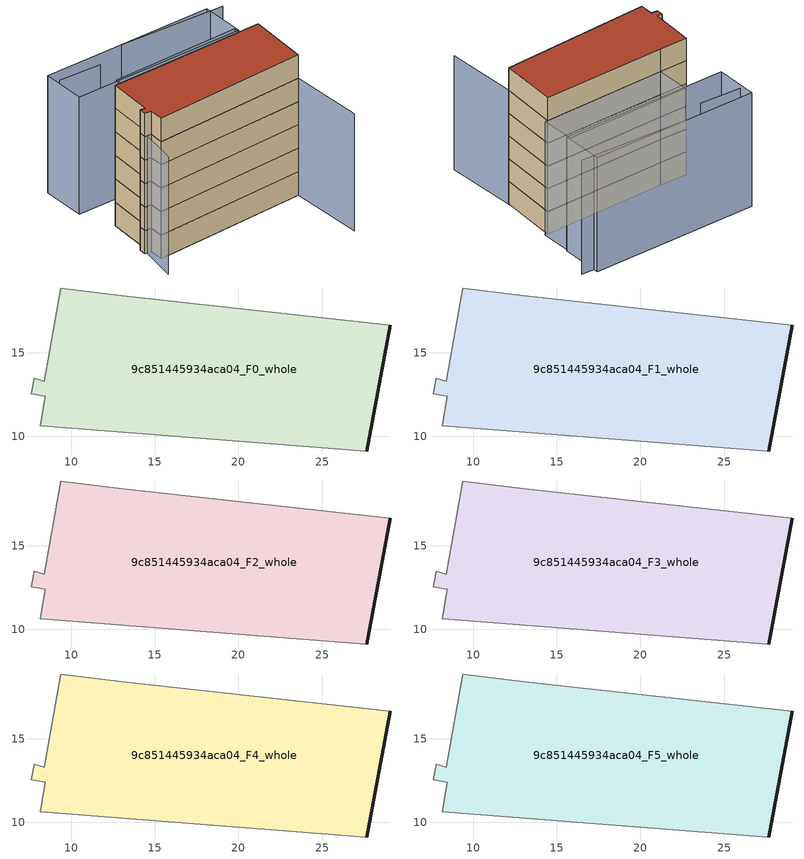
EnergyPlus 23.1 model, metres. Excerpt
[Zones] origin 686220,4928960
9c851445934aca04_F0_whole
 floor ground (EU_floor_Construction): 27.68,9.12 29.09,16.63 13.04,18.39 9.38,18.87 8.37,13.29 7.78,13.47 7.59,12.53 8.43,12.38 8.14,10.63 z0
 wall outside (EU_wall_Construction): 29.09,16.63 27.68,9.12 z0:3
 wall adiabatic (EU_wall_Construction): 27.68,9.12 8.14,10.63 8.43,12.38 7.59,12.53 7.78,13.47 8.37,13.29 9.38,18.87 13.04,18.39 29.09,16.63 z0:3
9c851445934aca04_F1_whole
 floor to 9c851445934aca04_F0_whole (EU_floor_Construction): 27.68,9.12 29.09,16.63 13.04,18.39 9.38,18.87 8.37,13.29 7.78,13.47 7.59,12.53 8.43,12.38 8.14,10.63 z3
 wall outside (EU_wall_Construction): 29.09,16.63 27.68,9.12 z3:6
 wall adiabatic (EU_wall_Construction): 27.68,9.12 8.14,10.63 8.43,12.38 7.59,12.53 7.78,13.47 8.37,13.29 9.38,18.87 13.04,18.39 29.09,16.63 z3:6
9c851445934aca04_F2_whole
 floor to 9c851445934aca04_F1_whole (EU_floor_Construction): 27.68,9.12 29.09,16.63 13.04,18.39 9.38,18.87 8.37,13.29 7.78,13.47 7.59,12.53 8.43,12.38 8.14,10.63 z6
 wall outside (EU_wall_Construction): 29.09,16.63 27.68,9.12 z6:9
 wall adiabatic (EU_wall_Construction): 27.68,9.12 8.14,10.63 8.43,12.38 7.59,12.53 7.78,13.47 8.37,13.29 9.38,18.87 13.04,18.39 29.09,16.63 z6:9
9c851445934aca04_F3_whole
 floor to 9c851445934aca04_F2_whole (EU_floor_Construction): 27.68,9.12 29.09,16.63 13.04,18.39 9.38,18.87 8.37,13.29 7.78,13.47 7.59,12.53 8.43,12.38 8.14,10.63 z9
 wall outside (EU_wall_Construction): 29.09,16.63 27.68,9.12 z9:12
 wall adiabatic (EU_wall_Construction): 27.68,9.12 8.14,10.63 8.43,12.38 7.59,12.53 7.78,13.47 8.37,13.29 9.38,18.87 13.04,18.39 29.09,16.63 z9:12
9c851445934aca04_F4_whole
 floor to 9c851445934aca04_F3_whole (EU_floor_Construction): 27.68,9.12 29.09,16.63 13.04,18.39 9.38,18.87 8.37,13.29 7.78,13.47 7.59,12.53 8.43,12.38 8.14,10.63 z12
 wall outside (EU_wall_Construction): 29.09,16.63 27.68,9.12 z12:15
 wall adiabatic (EU_wall_Construction): 27.68,9.12 8.14,10.63 8.43,12.38 7.59,12.53 7.78,13.47 8.37,13.29 9.38,18.87 13.04,18.39 29.09,16.63 z12:15
9c851445934aca04_F5_whole
 floor to 9c851445934aca04_F4_whole (EU_floor_Construction): 27.68,9.12 29.09,16.63 13.04,18.39 9.38,18.87 8.37,13.29 7.78,13.47 7.59,12.53 8.43,12.38 8.14,10.63 z15
 wall outside (EU_wall_Construction): 29.09,16.63 27.68,9.12 z15:18
 wall adiabatic (EU_wall_Construction): 27.68,9.12 8.14,10.63 8.43,12.38 7.59,12.53 7.78,13.47 8.37,13.29 9.38,18.87 13.04,18.39 29.09,16.63 z15:18
 roof outside (EU_roof_Construction): 29.09,16.63 27.68,9.12 8.14,10.63 8.43,12.38 7.59,12.53 7.78,13.47 8.37,13.29 9.38,18.87 13.04,18.39 z18
shading: 32.26,25.17 18.99,27.39 / 14.53,26.2 9.19,27.09 / 27.82,10.75 26.86,-0.22 / 8.28,13.75 6.5,7.88 / 29.43,16.6 13.04,18.39 / 13.04,18.39 13.52,22.82 / 13.52,22.82 29.91,21.03 / 29.91,21.03 29.43,16.6 / 8.96,28.69 30.7,26.01 / 30.7,26.01 30.03,20.53 / 30.03,20.53 8.28,23.2 / 8.28,23.2 8.96,28.69 z0:15
[Building]
EU S2 Campaign: North Axis=0; Terrain=City; Solar Distribution=FullExterior
[Site:Location]
Bologna: Latitude=44.5; Longitude=11.25; Time Zone=1; Elevation=37
[SizingPeriod:WeatherFileDays]
AnnualSizingPeriod: Begin Month=1; Begin Day of Month=1; End Month=12; End Day of Month=31; Day of Week for Start Day=Monday; Use Weather File Daylight Saving Period=No; Use Weather File Rain and Snow Indicators=No
[MATERIAL]
EU_InternalMass_Material: Roughness=MediumRough; Thickness=0.1; Conductivity=1; Density=1800; Specific Heat=900; Thermal Absorptance=0.9; Solar Absorptance=0.7; Visible Absorptance=0.7
[MATERIAL:NOMASS] Roughness=MediumRough; Thermal Absorptance=0.9; Solar Absorptance=0.7; Visible Absorptance=0.7
Name | Thermal Resistance
EU_wall_NoMass | 0.905828
EU_roof_NoMass | 0.37593
EU_floor_NoMass | 0.67114
[CONSTRUCTION]
EU_wall_Construction: EU_wall_NoMass
EU_roof_Construction: EU_roof_NoMass
EU_floor_Construction: EU_floor_NoMass
EU_InternalMass_Construction: EU_InternalMass_Material
[ZONE] Type=1; Multiplier=1; Ceiling Height=autocalculate; Floor Area=autocalculate; Part of Total Floor Area=Yes
Name | Volume
9c851445934aca04_F0_whole | 473.09
9c851445934aca04_F1_whole; 9c851445934aca04_F2_whole; 9c851445934aca04_F3_whole; 9c851445934aca04_F4_whole; 9c851445934aca04_F5_whole | 473.092
[INTERNALMASS] Construction=EU_InternalMass_Construction; Surface Area=143.609
Name | Zone or ZoneList
9c851445934aca04_F0_whole_EU_InternalMass | 9c851445934aca04_F0_whole
9c851445934aca04_F1_whole_EU_InternalMass | 9c851445934aca04_F1_whole
9c851445934aca04_F2_whole_EU_InternalMass | 9c851445934aca04_F2_whole
9c851445934aca04_F3_whole_EU_InternalMass | 9c851445934aca04_F3_whole
9c851445934aca04_F4_whole_EU_InternalMass | 9c851445934aca04_F4_whole
9c851445934aca04_F5_whole_EU_InternalMass | 9c851445934aca04_F5_whole
[OTHEREQUIPMENT] Fuel Type=Electricity; Design Level Calculation Method=Watts/Area; Power per Zone Floor Area=1; Fraction Latent=0; Fraction Radiant=0; Fraction Lost=0; Carbon Dioxide Generation Rate=0; EndUse Subcategory=EU_Step8_InternalGains
Name | Zone or ZoneList or Space or SpaceList | Schedule
EU_Step8_InternalGain_9c851445934aca04_F0_whole_f000 | 9c851445934aca04_F0_whole | EU_Step8_GainSchedule_9c851445934aca04_F0_whole_f000
EU_Step8_InternalGain_9c851445934aca04_F1_whole_f000 | 9c851445934aca04_F1_whole | EU_Step8_GainSchedule_9c851445934aca04_F1_whole_f000
EU_Step8_InternalGain_9c851445934aca04_F2_whole_f000 | 9c851445934aca04_F2_whole | EU_Step8_GainSchedule_9c851445934aca04_F2_whole_f000
EU_Step8_InternalGain_9c851445934aca04_F3_whole_f000 | 9c851445934aca04_F3_whole | EU_Step8_GainSchedule_9c851445934aca04_F3_whole_f000
EU_Step8_InternalGain_9c851445934aca04_F4_whole_f000 | 9c851445934aca04_F4_whole | EU_Step8_GainSchedule_9c851445934aca04_F4_whole_f000
EU_Step8_InternalGain_9c851445934aca04_F5_whole_f000 | 9c851445934aca04_F5_whole | EU_Step8_GainSchedule_9c851445934aca04_F5_whole_f000
[ZONEVENTILATION:DESIGNFLOWRATE] Schedule=EU_AlwaysOn; Design Flow Rate Calculation Method=AirChanges/Hour; Air Changes per Hour=0.73129; Ventilation Type=Natural; Fan Pressure Rise=0; Fan Total Efficiency=1; Constant Term Coefficient=1; Temperature Term Coefficient=0; Velocity Term Coefficient=0; Velocity Squared Term Coefficient=0; Minimum Indoor Temperature=-100; Maximum Indoor Temperature=100; Delta Temperature=-100; Minimum Outdoor Temperature=-100; Maximum Outdoor Temperature=100; Maximum Wind Speed=40
Name | Zone or ZoneList or Space or SpaceList
EU_ConstantAir_9c851445934aca04_F0_whole | 9c851445934aca04_F0_whole
EU_ConstantAir_9c851445934aca04_F1_whole | 9c851445934aca04_F1_whole
EU_ConstantAir_9c851445934aca04_F2_whole | 9c851445934aca04_F2_whole
EU_ConstantAir_9c851445934aca04_F3_whole | 9c851445934aca04_F3_whole
EU_ConstantAir_9c851445934aca04_F4_whole | 9c851445934aca04_F4_whole
EU_ConstantAir_9c851445934aca04_F5_whole | 9c851445934aca04_F5_whole
[HVACTEMPLATE:THERMOSTAT] Constant Heating Setpoint=20; Constant Cooling Setpoint=50
EU_HeatOnly_9c851445934aca04_F0_whole; EU_HeatOnly_9c851445934aca04_F1_whole; EU_HeatOnly_9c851445934aca04_F2_whole; EU_HeatOnly_9c851445934aca04_F3_whole; EU_HeatOnly_9c851445934aca04_F4_whole; EU_HeatOnly_9c851445934aca04_F5_whole
[HVACTEMPLATE:ZONE:IDEALLOADSAIRSYSTEM] System Availability Schedule=EU_AlwaysOn; Maximum Heating Supply Air Temperature=50; Minimum Cooling Supply Air Temperature=13; Maximum Heating Supply Air Humidity Ratio=0.0156; Minimum Cooling Supply Air Humidity Ratio=0.0077; Heating Limit=NoLimit; Cooling Limit=NoLimit; Heating Availability Schedule=EU_AlwaysOn; Cooling Availability Schedule=EU_CoolingOff; Dehumidification Control Type=ConstantSensibleHeatRatio; Cooling Sensible Heat Ratio=0.7; Dehumidification Setpoint=60; Humidification Control Type=None; Humidification Setpoint=30; Outdoor Air Method=None; Outdoor Air Flow Rate per Person=0.00944; Outdoor Air Flow Rate per Zone Floor Area=0; Outdoor Air Flow Rate per Zone=0; Demand Controlled Ventilation Type=None; Outdoor Air Economizer Type=NoEconomizer; Heat Recovery Type=None; Sensible Heat Recovery Effectiveness=0.7; Latent Heat Recovery Effectiveness=0.65
Name | Template Thermostat
9c851445934aca04_F0_whole | EU_HeatOnly_9c851445934aca04_F0_whole
9c851445934aca04_F1_whole | EU_HeatOnly_9c851445934aca04_F1_whole
9c851445934aca04_F2_whole | EU_HeatOnly_9c851445934aca04_F2_whole
9c851445934aca04_F3_whole | EU_HeatOnly_9c851445934aca04_F3_whole
9c851445934aca04_F4_whole | EU_HeatOnly_9c851445934aca04_F4_whole
9c851445934aca04_F5_whole | EU_HeatOnly_9c851445934aca04_F5_whole
[SIZING:ZONE] Zone Cooling Design Supply Air Temperature Input Method=SupplyAirTemperature; Zone Cooling Design Supply Air Temperature=13; Zone Heating Design Supply Air Temperature Input Method=SupplyAirTemperature; Zone Heating Design Supply Air Temperature=50; Zone Cooling Design Supply Air Humidity Ratio=0.008; Zone Heating Design Supply Air Humidity Ratio=0.008; Cooling Design Air Flow Method=DesignDay; Cooling Design Air Flow Rate=0; Cooling Minimum Air Flow per Zone Floor Area=0.000762; Cooling Minimum Air Flow=0; Cooling Minimum Air Flow Fraction=0.2; Heating Design Air Flow Method=DesignDay; Heating Design Air Flow Rate=0; Heating Maximum Air Flow per Zone Floor Area=0.002032; Heating Maximum Air Flow=0.141576; Heating Maximum Air Flow Fraction=0.3; Account for Dedicated Outdoor Air System=No; Dedicated Outdoor Air System Control Strategy=NeutralSupplyAir; Dedicated Outdoor Air Low Setpoint Temperature for Design=autosize; Dedicated Outdoor Air High Setpoint Temperature for Design=autosize; Zone Load Sizing Method=Sensible Load Only No Latent Load; Zone Latent Cooling Design Supply Air Humidity Ratio Input Method=HumidityRatioDifference; Zone Cooling Design Supply Air Humidity Ratio Difference=0.005; Zone Latent Heating Design Supply Air Humidity Ratio Input Method=HumidityRatioDifference; Zone Humidification Design Supply Air Humidity Ratio Difference=0.005
9c851445934aca04_F0_whole; 9c851445934aca04_F1_whole; 9c851445934aca04_F2_whole; 9c851445934aca04_F3_whole; 9c851445934aca04_F4_whole; 9c851445934aca04_F5_whole
[SCHEDULE:CONSTANT]
Name | Hourly Value
EU_AlwaysOn | 1
EU_CoolingOff | 0
[SCHEDULE:FILE] Column Number=1; Rows to Skip at Top=0; Number of Hours of Data=8760; Column Separator=Comma; Interpolate to Timestep=No; Minutes per Item=60; Adjust Schedule for Daylight Savings=Yes
Name | File
EU_Step8_GainSchedule_9c851445934aca04_F0_whole_f000 | ../../schedules/9c851445934aca04/9c851445934aca04_F0_whole_f000_gain.csv
EU_Step8_GainSchedule_9c851445934aca04_F1_whole_f000 | ../../schedules/9c851445934aca04/9c851445934aca04_F1_whole_f000_gain.csv
EU_Step8_GainSchedule_9c851445934aca04_F2_whole_f000 | ../../schedules/9c851445934aca04/9c851445934aca04_F2_whole_f000_gain.csv
EU_Step8_GainSchedule_9c851445934aca04_F3_whole_f000 | ../../schedules/9c851445934aca04/9c851445934aca04_F3_whole_f000_gain.csv
EU_Step8_GainSchedule_9c851445934aca04_F4_whole_f000 | ../../schedules/9c851445934aca04/9c851445934aca04_F4_whole_f000_gain.csv
EU_Step8_GainSchedule_9c851445934aca04_F5_whole_f000 | ../../schedules/9c851445934aca04/9c851445934aca04_F5_whole_f000_gain.csv
